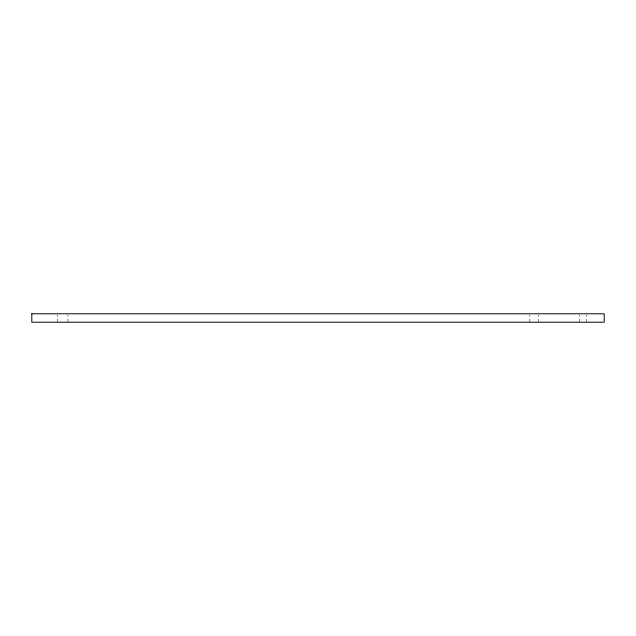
<?xml version="1.0" encoding="UTF-8"?>
<svg xmlns="http://www.w3.org/2000/svg" width="636" height="636" viewBox="0 0 636 636"><rect width="100%" height="100%" fill="white"/><g stroke="black" fill="none" stroke-linecap="round" stroke-linejoin="round"><path stroke-width="0.48" stroke-dasharray="3.18 2.39" d="M57.407 322.206L57.407 314.725M67.925 322.206L67.925 314.725M529.844 322.206L529.844 314.725M538.263 322.206L538.263 314.725M579.65 322.206L579.65 314.725M586.662 322.206L586.662 314.725"/><path stroke-width="0.95" d="M31.8 313.794L31.8 322.206L604.2 322.206L604.2 313.794L31.8 313.794"/></g></svg>
